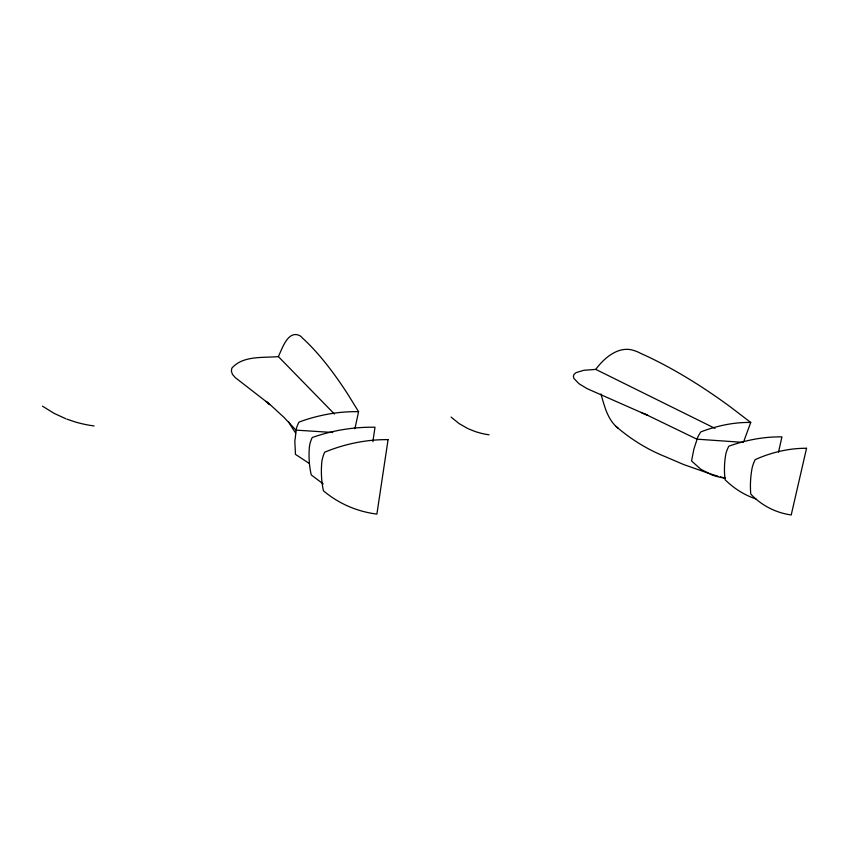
<?xml version="1.0" encoding="UTF-8"?>
<svg xmlns="http://www.w3.org/2000/svg" width="849" height="849" viewBox="0 0 849 849"><rect width="100%" height="100%" fill="white"/><g stroke="black" fill="none" stroke-linecap="round" stroke-linejoin="round"><path stroke-width="1.27" d="M372.881 441.66L375.003 427.238C353.693 426.856 332.341 430.454 312.23 437.511A32.251 30.829 -20.5 0 0 309.439 446.521A98.505 93.623 -29 0 0 310.596 471.811L311.233 474.899L323.236 483.941M332.723 432.481L295.961 430.125L283.799 417.209L270.152 404.676L235.247 377.593L232.403 374.282L231.384 371.119L231.809 368.211C242.867 355.36 263.01 358.023 278.355 356.58C282.25 348.706 287.779 330.081 299.58 335.525A115.74 28.081 -86.4 0 1 302.477 338.082L305.29 340.672A4093.507 443.624 84 0 1 347.931 394.424L358.575 411.669L354.935 428.692M778.512 452.135L781.94 436.885C763.856 436.588 745.836 440.122 728.845 446.192A29.269 26.032 -47.1 0 0 725.768 454.279A89.835 78.861 -48.1 0 0 724.802 476.958L725.099 479.727C733.769 488.334 744.34 495.084 755.95 498.925M645.42 414.365L587.073 388.63L579.05 383.769L573.903 378.431L573.372 376.171L574.147 374.207L576.195 372.573L583.857 370.291L595.765 369.389C604.435 357.599 619.282 344.906 634.882 350.839A106.295 53.657 -86.8 0 1 640.581 353.333L646.11 355.837A2902.147 713.245 73.9 0 1 729.875 406.522L750.739 422.441L744.011 440.748M743.331 442.382L696.902 439.166L646.545 414.811M720.355 476.862L725.248 478.167A93.539 57.668 -29.2 0 1 712.014 474.962L700.722 469.21L691.553 460.965L693.877 449.142L697.719 437.331A30.139 22.074 -39.5 0 1 700.828 431.908L703.821 430.783A127.987 92.658 -38.2 0 1 716.885 426.739L721.215 425.678A127.923 94.409 -40.2 0 1 750.739 422.441M710.793 474.05L717.925 476.183M709.626 473.678L683.785 464.583L665.032 456.56A685.323 339.324 -68.1 0 1 618.199 428.289L615.525 425.965A65.681 33.472 -84.1 0 1 605.05 407.637A217.429 119.592 -80.3 0 1 600.975 393.957M66.848 419.151L75.71 422.102A99.524 76.007 -1.3 0 0 94.101 425.943M65.766 418.716L54.187 413.41L42.45 406.151M468.213 428.745L474.793 431.388A88.275 63.282 -23.7 0 0 489.077 434.815M640.984 412.37L647.66 415.405L644.327 413.792M595.765 369.389L714.996 428.374M467.417 428.352L459.118 423.598L451.084 417.082M309.418 463.554L295.473 454.374L294.826 441.225L296.513 428.076A32.856 27.667 -22.8 0 1 299.081 422.049L302.531 420.807A140.244 114.084 -23.3 0 1 317.749 416.339L322.864 415.172A140.414 116.217 -25 0 1 358.575 411.669M615.801 426.23L618.199 428.289M278.355 356.58L334.432 414.047M295.526 432.831A764.408 193.604 -78.2 0 1 288.681 421.889M388.078 439.623L376.892 514.101A118.425 108.895 -50.6 0 1 323.405 490.743A102.389 92.361 -47.3 0 1 321.845 461.612A33.833 30.978 -42.3 0 1 324.711 452.177L328.351 450.713A157.171 138.09 -38.4 0 1 388.078 439.623M806.55 448.283L791.215 514.972A107.165 85.303 -60.8 0 1 750.771 494.086A92.541 72.876 -58.8 0 1 752.097 468.054A30.426 24.43 -58.1 0 1 755.186 459.627L758.199 458.301A140.701 110.519 -54.1 0 1 806.55 448.283M268.539 403.487L265.96 401.354L269.802 404.591L268.539 403.487"/></g></svg>
